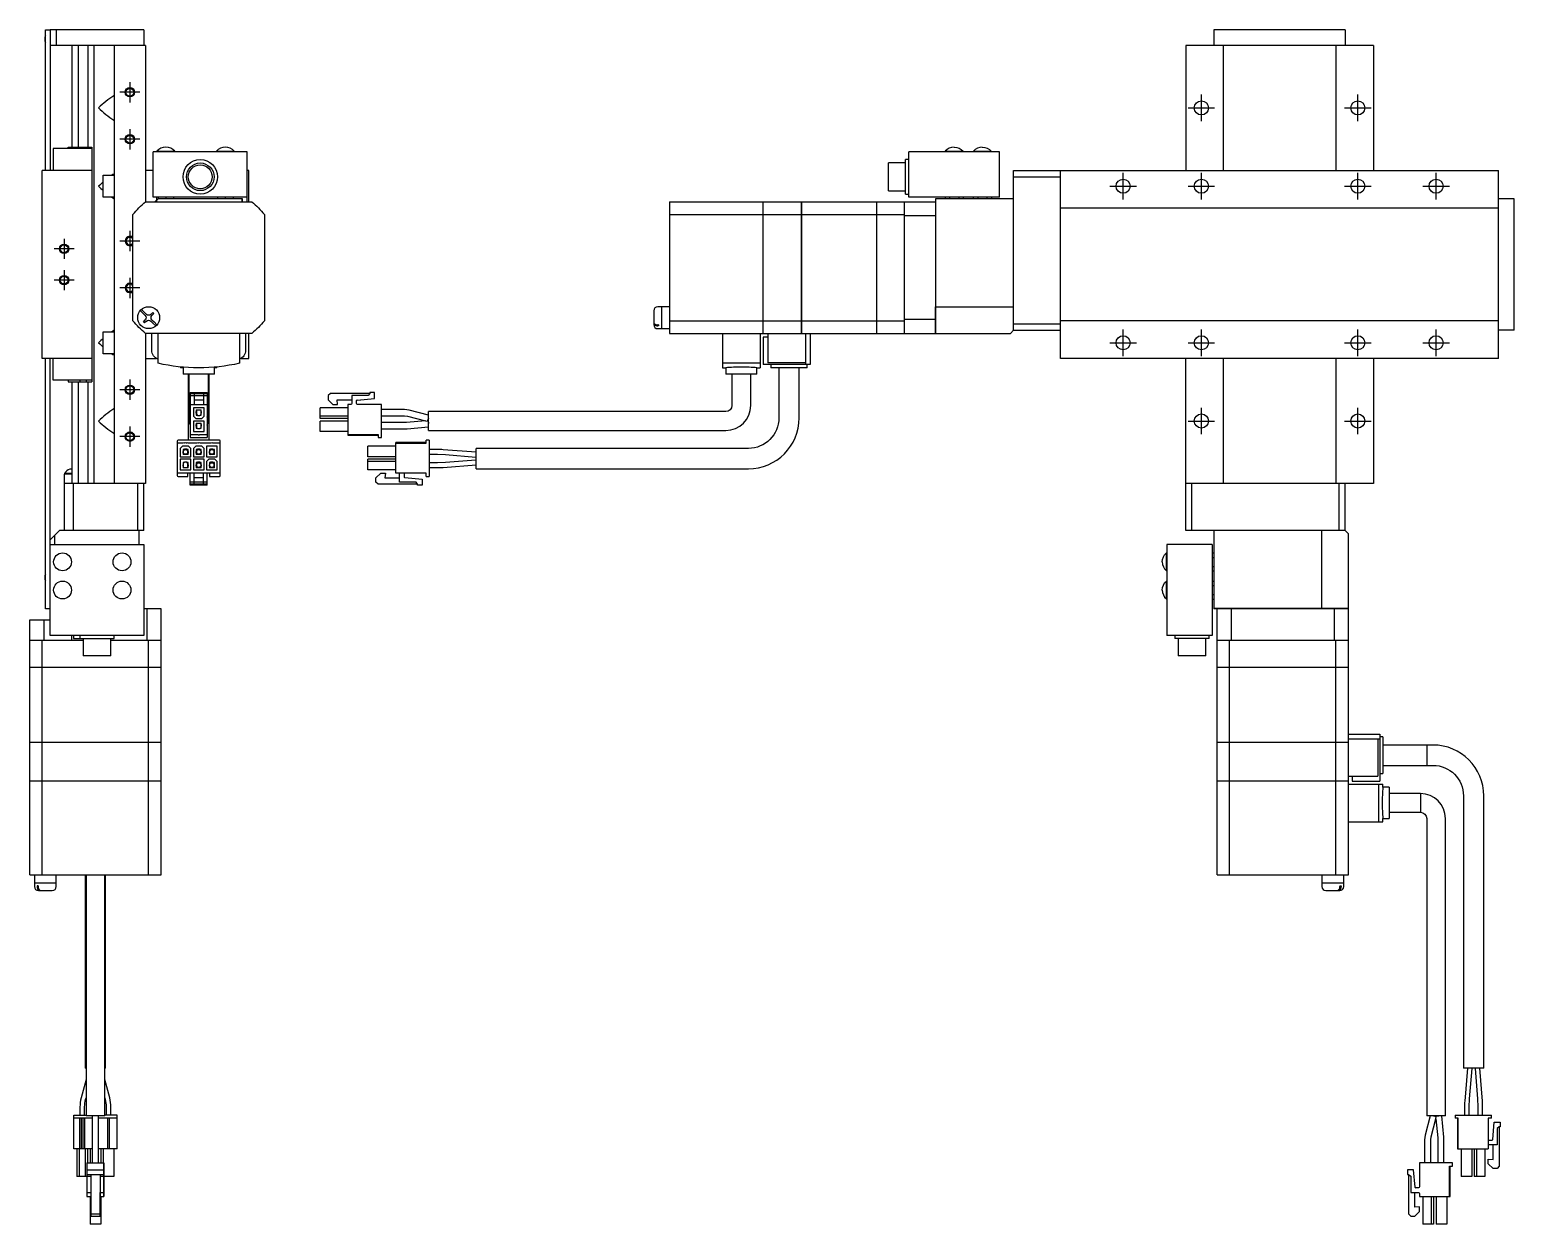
# Model space of a CAD drawing. Extents: x 0 to 964, y -8 to 576.
# Drawn here: x 490 to 964.4, y 102.8 to 484.4 of the extents above; entities that cross this region are included whole.
import ezdxf

# ---------------------------------------------------------------- set-up
doc = ezdxf.new("R2010")
doc.units = 0
doc.header["$LTSCALE"] = 0.5
doc.linetypes.add('CENTER', pattern=[50.8, 31.75, -6.35, 6.35, -6.35])
for name, color, linetype in [('MSM_CENTER', 1, 'CENTER'), ('MSM_CONTINUOUS', 7, 'CONTINUOUS'), ('MSM_NARROW', 5, 'CONTINUOUS')]:
    doc.layers.add(name, color=color, linetype=linetype)

msp = doc.modelspace()

# ---------------------------------------------------------------- linework, layer by layer
at = {"layer": 'MSM_CENTER'}
for p, q in [((521.97, 467.64), (521.97, 461.18)), ((525.2, 464.41), (518.74, 464.41)), ((864.37, 455.16), (864.37, 463.66)), ((914.37, 455.16), (914.37, 463.66)), ((860.12, 459.41), (868.62, 459.41)), ((910.12, 459.41), (918.62, 459.41)), ((521.97, 452.64), (521.97, 446.18)), ((525.2, 449.41), (518.74, 449.41)), ((839.37, 430.16), (839.37, 438.66)), ((864.37, 430.16), (864.37, 438.66)), ((914.37, 430.16), (914.37, 438.66)), ((939.37, 430.16), (939.37, 438.66)), ((835.12, 434.41), (843.62, 434.41)), ((860.12, 434.41), (868.62, 434.41)), ((910.12, 434.41), (918.62, 434.41)), ((935.12, 434.41), (943.62, 434.41)), ((500.97, 417.64), (500.97, 411.18)), ((521.97, 420.14), (521.97, 413.68)), ((504.2, 414.41), (497.74, 414.41)), ((525.2, 416.91), (518.74, 416.91)), ((504.2, 404.41), (497.74, 404.41)), ((500.97, 407.64), (500.97, 401.18)), ((521.97, 405.14), (521.97, 398.68)), ((525.2, 401.91), (518.74, 401.91)), ((835.12, 384.41), (843.62, 384.41)), ((839.37, 380.16), (839.37, 388.66)), ((860.12, 384.41), (868.62, 384.41)), ((864.37, 380.16), (864.37, 388.66)), ((910.12, 384.41), (918.62, 384.41)), ((914.37, 380.16), (914.37, 388.66)), ((935.12, 384.41), (943.62, 384.41)), ((939.37, 380.16), (939.37, 388.66)), ((521.97, 372.64), (521.97, 366.18)), ((525.2, 369.41), (518.74, 369.41)), ((864.37, 355.16), (864.37, 363.66)), ((914.37, 355.16), (914.37, 363.66)), ((521.97, 357.64), (521.97, 351.18)), ((860.12, 359.41), (868.62, 359.41)), ((910.12, 359.41), (918.62, 359.41)), ((525.2, 354.41), (518.74, 354.41))]:
    msp.add_line(p, q, dxfattribs=at)
at = {"layer": 'MSM_CONTINUOUS'}
for p, q in [((494.97, 439.41), (494.97, 484.41)), ((494.97, 484.41), (496.37, 484.41)), ((496.37, 484.41), (496.47, 484.31)), ((526.47, 484.41), (496.47, 484.41)), ((496.47, 484.41), (496.47, 439.41)), ((498.47, 484.41), (498.47, 479.41)), ((526.47, 484.41), (526.47, 479.41)), ((868.37, 484.41), (868.37, 479.41)), ((910.37, 484.41), (868.37, 484.41)), ((910.37, 484.41), (910.37, 479.41)), ((526.97, 479.41), (496.47, 479.41)), ((503.47, 479.41), (503.47, 446.91)), ((505.43, 479.41), (505.43, 446.91)), ((508.5, 479.41), (508.5, 446.91)), ((510.47, 479.41), (510.47, 339.41)), ((516.97, 479.41), (516.97, 339.41)), ((526.97, 479.41), (526.97, 429.38)), ((919.37, 479.41), (859.37, 479.41)), ((859.37, 479.41), (859.37, 439.41)), ((871.37, 479.41), (871.37, 439.41)), ((907.37, 479.41), (907.37, 439.41)), ((919.37, 479.41), (919.37, 439.41)), ((516.97, 463.15), (516.84, 463.31)), ((516.97, 455.67), (516.84, 455.51)), ((509.87, 446.41), (497.47, 446.41)), ((497.47, 446.41), (497.47, 439.41)), ((502.27, 446.91), (509.87, 446.91)), ((502.27, 446.41), (502.27, 446.91)), ((505.94, 446.41), (505.94, 446.91)), ((507.99, 446.41), (507.99, 446.91)), ((509.87, 446.91), (509.87, 439.41)), ((529.47, 430.91), (529.47, 445.41)), ((559.47, 445.41), (529.47, 445.41)), ((530.62, 445.57), (536.32, 445.57)), ((530.62, 445.57), (530.62, 445.41)), ((536.32, 445.41), (536.32, 445.57)), ((549.62, 445.57), (555.32, 445.57)), ((549.62, 445.57), (549.62, 445.41)), ((555.32, 445.41), (555.32, 445.57)), ((559.47, 429.41), (559.47, 445.41)), ((764.37, 432.98), (764.37, 441.83)), ((769.87, 441.83), (764.37, 441.83)), ((769.87, 431.91), (769.87, 442.91)), ((770.87, 442.91), (769.87, 442.91)), ((770.87, 430.91), (770.87, 445.41)), ((799.87, 445.41), (770.87, 445.41)), ((782.52, 445.57), (788.22, 445.57)), ((782.52, 445.57), (782.52, 445.41)), ((788.22, 445.41), (788.22, 445.57)), ((791.52, 445.57), (797.22, 445.57)), ((791.52, 445.57), (791.52, 445.41)), ((797.22, 445.41), (797.22, 445.57)), ((799.87, 430.91), (799.87, 445.41)), ((493.97, 379.41), (493.97, 439.41)), ((509.97, 439.41), (493.97, 439.41)), ((509.97, 379.41), (509.97, 439.41)), ((513.47, 437.91), (516.97, 437.91)), ((513.47, 430.91), (513.47, 437.91)), ((516.97, 438.15), (516.84, 438.31)), ((529.47, 439.41), (526.97, 439.41)), ((559.97, 439.41), (559.47, 439.41)), ((559.97, 429.41), (559.97, 439.41)), ((804.37, 388.41), (804.37, 439.41)), ((804.37, 439.41), (959.37, 439.41)), ((804.37, 437.41), (819.37, 437.41)), ((819.37, 379.41), (819.37, 439.41)), ((959.37, 379.41), (959.37, 439.41)), ((764.37, 432.98), (769.87, 432.98)), ((769.87, 431.91), (770.87, 431.91)), ((516.97, 430.91), (513.47, 430.91)), ((516.97, 430.67), (516.84, 430.51)), ((527, 429.41), (560.94, 429.41)), ((559.47, 430.91), (529.47, 430.91)), ((530.97, 430.41), (529.97, 429.41)), ((530.47, 430.91), (530.47, 429.41)), ((530.97, 430.91), (530.97, 430.41)), ((557.97, 430.41), (530.97, 430.41)), ((533.47, 430.91), (533.47, 430.41)), ((535.97, 430.91), (535.97, 430.41)), ((549.97, 430.91), (549.97, 430.41)), ((552.47, 430.91), (552.47, 430.41)), ((554.97, 430.91), (554.97, 430.41)), ((557.87, 429.41), (557.87, 430.41)), ((557.97, 429.41), (557.97, 430.41)), ((694.37, 429.41), (724.32, 429.41)), ((694.37, 429.41), (694.37, 387.41)), ((724.32, 387.41), (724.32, 429.41)), ((724.32, 429.36), (724.37, 429.36)), ((724.37, 429.41), (736.62, 429.41)), ((724.37, 387.41), (724.37, 429.41)), ((736.62, 387.41), (736.62, 429.41)), ((736.62, 429.36), (736.67, 429.36)), ((736.67, 429.41), (760.62, 429.41)), ((736.67, 387.41), (736.67, 429.41)), ((760.62, 387.41), (760.62, 429.41)), ((760.62, 429.36), (760.67, 429.36)), ((760.67, 429.41), (779.37, 429.41)), ((760.67, 387.41), (760.67, 429.41)), ((769.37, 429.41), (769.37, 387.41)), ((799.87, 430.91), (770.87, 430.91)), ((804.37, 430.41), (779.37, 430.41)), ((779.37, 430.41), (779.37, 387.41)), ((779.47, 395.91), (779.47, 430.41)), ((782.49, 430.91), (782.49, 430.41)), ((783.93, 430.91), (783.93, 430.41)), ((786.82, 430.91), (786.82, 430.41)), ((788.26, 430.91), (788.26, 430.41)), ((791.49, 430.91), (791.49, 430.41)), ((792.93, 430.91), (792.93, 430.41)), ((795.82, 430.91), (795.82, 430.41)), ((797.26, 430.91), (797.26, 430.41)), ((959.37, 427.41), (819.37, 427.41)), ((964.37, 430.41), (959.37, 430.41)), ((964.37, 388.41), (964.37, 430.41)), ((522.97, 391.44), (522.97, 425.38)), ((564.97, 425.38), (564.97, 391.44)), ((694.37, 425.38), (724.32, 425.38)), ((724.32, 425.12), (724.37, 425.12)), ((724.37, 425.38), (736.62, 425.38)), ((736.62, 425.12), (736.67, 425.12)), ((736.67, 425.38), (760.62, 425.38)), ((760.62, 425.12), (760.67, 425.12)), ((760.67, 425.38), (769.37, 425.38)), ((779.37, 424.91), (769.37, 424.91)), ((526.9, 393.11), (525.32, 394.7)), ((525.67, 395.05), (527.26, 393.47)), ((528.67, 393.47), (529.27, 394.07)), ((529.27, 394.07), (529.63, 393.72)), ((689.37, 394.61), (689.37, 390.21)), ((691.82, 395.91), (690.67, 395.91)), ((691.82, 395.91), (691.82, 388.91)), ((691.87, 395.86), (691.82, 395.86)), ((691.87, 395.91), (691.87, 388.91)), ((694.37, 395.91), (691.87, 395.91)), ((779.37, 395.93), (779.46, 395.9)), ((779.46, 395.9), (779.47, 395.91)), ((779.46, 387.42), (779.46, 395.9)), ((779.47, 395.91), (804.37, 395.91)), ((526.3, 391.1), (526.9, 391.7)), ((526.66, 390.75), (526.3, 391.1)), ((527.26, 391.35), (526.66, 390.75)), ((529.33, 390.68), (528.67, 391.35)), ((529.63, 393.72), (529.03, 393.11)), ((529.03, 391.7), (529.69, 391.04)), ((530.26, 389.76), (529.33, 390.68)), ((529.69, 391.04), (530.61, 390.12)), ((690.87, 390.12), (690.67, 390.12)), ((690.87, 389.76), (690.67, 389.76)), ((690.87, 390.12), (690.87, 389.76)), ((694.37, 391.44), (724.32, 391.44)), ((724.32, 391.69), (724.37, 391.69)), ((724.37, 391.44), (736.62, 391.44)), ((736.62, 391.69), (736.67, 391.69)), ((736.67, 391.44), (760.62, 391.44)), ((760.62, 391.69), (760.67, 391.69)), ((760.67, 391.44), (769.37, 391.44)), ((769.37, 391.91), (779.37, 391.91)), ((804.37, 390.41), (819.37, 390.41)), ((959.37, 391.41), (819.37, 391.41)), ((513.47, 380.91), (513.47, 387.91)), ((513.47, 387.91), (516.97, 387.91)), ((516.97, 388.15), (516.84, 388.31)), ((526.97, 387.43), (526.97, 339.41)), ((560.94, 387.41), (527, 387.41)), ((528.97, 381.99), (528.97, 387.41)), ((530.97, 377.84), (530.97, 387.41)), ((556.97, 387.41), (556.97, 377.84)), ((558.97, 387.41), (558.97, 381.99)), ((559.97, 379.41), (559.97, 387.41)), ((690.67, 388.91), (691.82, 388.91)), ((691.82, 388.96), (691.87, 388.96)), ((691.87, 388.91), (694.37, 388.91)), ((694.37, 387.41), (724.32, 387.41)), ((711.37, 387.41), (711.37, 376.41)), ((723.37, 387.41), (723.37, 376.41)), ((724.32, 387.46), (724.37, 387.46)), ((724.37, 387.41), (760.62, 387.41)), ((725.87, 386.21), (724.37, 386.21)), ((724.37, 386.21), (724.37, 377.41)), ((725.87, 387.41), (725.87, 378.01)), ((736.62, 387.46), (736.67, 387.46)), ((737.87, 387.41), (737.87, 377.41)), ((739.37, 387.41), (739.37, 377.41)), ((760.62, 387.46), (760.67, 387.46)), ((760.67, 387.41), (779.37, 387.41)), ((779.46, 387.42), (779.37, 387.51)), ((779.47, 387.41), (779.46, 387.42)), ((779.47, 387.41), (803.37, 387.41)), ((804.37, 388.41), (803.37, 387.41)), ((804.37, 388.41), (819.37, 388.41)), ((964.37, 388.41), (959.37, 388.41)), ((516.97, 380.91), (513.47, 380.91)), ((516.97, 380.67), (516.84, 380.51)), ((509.97, 379.41), (493.97, 379.41)), ((494.97, 299.41), (494.97, 379.41)), ((496.47, 290.91), (496.47, 379.41)), ((497.47, 372.41), (497.47, 379.41)), ((509.87, 379.41), (509.87, 371.91)), ((526.97, 379.41), (530.44, 379.41)), ((538.15, 376.69), (538.15, 376.41)), ((538.97, 376.41), (538.15, 376.41)), ((538.97, 376.62), (538.97, 374.41)), ((548.97, 374.41), (548.97, 376.62)), ((549.79, 376.41), (548.97, 376.41)), ((549.79, 376.41), (549.79, 376.69)), ((557.5, 379.41), (559.97, 379.41)), ((723.37, 377.84), (711.37, 377.84)), ((711.37, 376.41), (712.37, 376.41)), ((712.37, 376.41), (712.37, 374.41)), ((722.37, 376.41), (723.37, 376.41)), ((722.37, 374.41), (722.37, 376.41)), ((739.37, 377.41), (724.37, 377.41)), ((737.87, 378.01), (725.87, 378.01)), ((726.8, 377.41), (726.8, 376.41)), ((738.44, 376.41), (726.8, 376.41)), ((729.37, 376.41), (729.37, 360.41)), ((735.87, 360.41), (735.87, 376.41)), ((738.44, 376.41), (738.44, 377.41)), ((959.37, 379.41), (819.37, 379.41)), ((859.37, 324.41), (859.37, 379.41)), ((871.37, 379.41), (871.37, 339.41)), ((907.37, 379.41), (907.37, 339.41)), ((919.37, 379.41), (919.37, 339.41)), ((509.87, 372.41), (497.47, 372.41)), ((502.27, 372.41), (502.27, 371.91)), ((502.27, 371.91), (509.87, 371.91)), ((503.47, 371.91), (503.47, 339.41)), ((505.43, 371.91), (505.43, 339.41)), ((505.94, 372.41), (505.94, 371.91)), ((507.99, 372.41), (507.99, 371.91)), ((508.5, 371.91), (508.5, 339.41)), ((548.97, 374.41), (538.97, 374.41)), ((540.72, 353.31), (540.72, 374.41)), ((540.97, 359.41), (540.97, 374.41)), ((546.97, 374.41), (546.97, 359.41)), ((547.22, 374.41), (547.22, 353.31)), ((722.37, 374.41), (712.37, 374.41)), ((714.37, 374.41), (714.37, 364.41)), ((720.37, 364.41), (720.37, 374.41)), ((541.27, 368.51), (546.67, 368.51)), ((541.27, 368.51), (541.27, 354.11)), ((541.27, 368.21), (546.67, 368.21)), ((541.27, 367.51), (546.67, 367.51)), ((542.47, 368.21), (542.47, 364.71)), ((542.47, 366.21), (545.47, 366.21)), ((545.47, 368.21), (545.47, 364.71)), ((546.67, 368.51), (546.67, 354.11)), ((586.07, 368.21), (585.37, 367.51)), ((585.37, 367.51), (585.37, 366.21)), ((585.37, 366.21), (586.87, 364.71)), ((585.37, 366.21), (586.87, 364.71)), ((598.67, 368.21), (586.07, 368.21)), ((588.24, 366.21), (592.92, 366.21)), ((588.37, 364.71), (588.24, 366.21)), ((588.24, 366.21), (592.92, 366.21)), ((592.92, 367.51), (592.92, 365.01)), ((598.17, 367.51), (592.92, 367.51)), ((594.42, 365.01), (594.42, 365.91)), ((594.61, 366.11), (600.17, 366.59)), ((594.61, 366.11), (600.17, 366.59)), ((594.61, 366.11), (595.76, 366.21)), ((594.61, 366.11), (595.76, 366.21)), ((595.76, 366.21), (595.76, 366.21)), ((598.67, 368.21), (598.17, 367.51)), ((598.67, 368.51), (598.67, 368.21)), ((600.17, 368.51), (598.67, 368.51)), ((600.17, 366.59), (600.17, 368.51)), ((516.97, 363.15), (516.84, 363.31)), ((540.97, 362.41), (540.72, 362.41)), ((541.27, 364.41), (540.97, 364.41)), ((541.27, 364.71), (546.67, 364.71)), ((542.27, 363.61), (542.27, 360.96)), ((545.67, 363.61), (542.27, 363.61)), ((542.27, 360.96), (543.02, 360.21)), ((543.07, 362.46), (543.07, 361.96)), ((543.22, 362.46), (543.07, 362.46)), ((543.07, 361.96), (543.22, 361.96)), ((543.17, 362.96), (544.77, 362.96)), ((543.17, 362.96), (543.17, 362.46)), ((543.17, 361.96), (543.17, 361.31)), ((543.17, 361.31), (543.49, 361.31)), ((543.22, 362.96), (543.22, 361.58)), ((543.22, 361.58), (543.59, 361.21)), ((543.59, 361.21), (544.34, 361.21)), ((544.34, 361.21), (544.72, 361.58)), ((544.44, 361.31), (544.77, 361.31)), ((544.72, 361.58), (544.72, 362.96)), ((544.72, 362.46), (544.87, 362.46)), ((544.72, 361.96), (544.87, 361.96)), ((544.77, 362.46), (544.77, 362.96)), ((544.77, 361.31), (544.77, 361.96)), ((544.87, 361.96), (544.87, 362.46)), ((544.92, 360.21), (545.67, 360.96)), ((545.67, 360.96), (545.67, 363.61)), ((546.97, 364.41), (546.67, 364.41)), ((547.22, 362.41), (546.97, 362.41)), ((582.77, 360.21), (582.77, 363.61)), ((591.67, 363.61), (582.77, 363.61)), ((591.67, 360.96), (582.77, 360.96)), ((586.87, 364.71), (588.37, 364.71)), ((586.87, 364.71), (588.37, 364.71)), ((592.62, 364.71), (591.67, 364.71)), ((591.67, 364.71), (591.67, 355.11)), ((602.37, 364.71), (594.72, 364.71)), ((602.37, 354.11), (602.37, 364.71)), ((609.73, 363.08), (602.37, 363.08)), ((602.37, 361.08), (609.73, 361.08)), ((611.25, 362.89), (609.73, 363.08)), ((609.73, 361.08), (610.74, 360.95)), ((610.74, 360.95), (616.43, 359.47)), ((617.37, 361.29), (611.25, 362.89)), ((617.37, 356.41), (617.37, 362.41)), ((712.37, 362.41), (617.37, 362.41)), ((542.27, 359.41), (542.27, 356.01)), ((545.67, 359.41), (542.27, 359.41)), ((542.27, 356.01), (545.67, 356.01)), ((543.02, 360.21), (544.92, 360.21)), ((543.22, 358.26), (543.07, 358.26)), ((543.07, 358.26), (543.07, 357.76)), ((543.07, 357.76), (543.22, 357.76)), ((543.17, 358.76), (544.77, 358.76)), ((543.17, 358.76), (543.17, 358.26)), ((543.17, 357.76), (543.17, 357.11)), ((543.17, 357.11), (543.49, 357.11)), ((543.22, 358.76), (543.22, 357.38)), ((543.22, 357.38), (543.59, 357.01)), ((543.59, 357.01), (544.34, 357.01)), ((544.34, 357.01), (544.72, 357.38)), ((544.44, 357.11), (544.77, 357.11)), ((544.72, 357.38), (544.72, 358.76)), ((544.72, 358.26), (544.87, 358.26)), ((544.72, 357.76), (544.87, 357.76)), ((544.77, 358.26), (544.77, 358.76)), ((544.77, 357.11), (544.77, 357.76)), ((544.87, 357.76), (544.87, 358.26)), ((545.67, 356.01), (545.67, 359.41)), ((591.67, 360.21), (582.77, 360.21)), ((591.67, 360.21), (582.77, 360.21)), ((582.77, 356.01), (582.77, 359.41)), ((591.67, 359.41), (582.77, 359.41)), ((591.67, 356.01), (582.77, 356.01)), ((591.67, 356.01), (582.77, 356.01)), ((610.28, 358.88), (602.37, 358.88)), ((602.37, 356.88), (610.28, 356.88)), ((610.37, 358.89), (610.28, 358.88)), ((610.28, 356.88), (610.56, 356.9)), ((616.43, 359.47), (610.37, 358.89)), ((610.56, 356.9), (617.37, 357.55)), ((616.43, 359.47), (617.15, 359.41)), ((617.37, 360.26), (617.15, 359.41)), ((617.19, 359.54), (617.15, 359.41)), ((617.15, 359.41), (617.19, 359.54)), ((617.19, 359.54), (617.37, 360.26)), ((617.28, 359.55), (617.19, 359.54)), ((617.28, 359.55), (617.37, 358.56)), ((617.37, 356.41), (712.37, 356.41)), ((516.97, 355.67), (516.84, 355.51)), ((537.07, 353.01), (537.07, 342.01)), ((538.97, 352.31), (537.07, 352.31)), ((550.57, 353.31), (537.37, 353.31)), ((538.82, 351.41), (538.07, 350.66)), ((540.72, 351.41), (538.82, 351.41)), ((539.52, 352.31), (539.47, 352.31)), ((540.07, 352.31), (540.02, 352.31)), ((543.44, 352.31), (540.57, 352.31)), ((541.47, 350.66), (540.72, 351.41)), ((541.27, 355.11), (543.72, 355.11)), ((541.27, 354.11), (546.67, 354.11)), ((543.02, 351.41), (542.27, 350.66)), ((544.92, 351.41), (543.02, 351.41)), ((543.99, 352.31), (543.94, 352.31)), ((544.22, 355.11), (546.67, 355.11)), ((547.92, 352.31), (544.49, 352.31)), ((545.67, 350.66), (544.92, 351.41)), ((549.87, 351.41), (546.47, 351.41)), ((546.47, 351.41), (546.47, 348.01)), ((550.87, 352.31), (548.42, 352.31)), ((549.87, 348.01), (549.87, 351.41)), ((550.87, 342.01), (550.87, 353.01)), ((591.67, 355.11), (601.37, 355.11)), ((591.67, 355.11), (601.37, 355.11)), ((591.67, 355.11), (591.67, 354.86)), ((591.67, 354.86), (601.37, 354.86)), ((598.02, 348.01), (598.02, 351.41)), ((606.92, 351.41), (598.02, 351.41)), ((601.37, 355.11), (601.37, 354.11)), ((601.37, 354.11), (602.37, 354.11)), ((601.37, 354.11), (602.37, 354.11)), ((606.92, 342.71), (606.92, 352.56)), ((616.62, 352.56), (606.92, 352.56)), ((606.92, 352.31), (616.62, 352.31)), ((617.62, 353.31), (616.62, 353.31)), ((616.62, 352.31), (616.62, 353.31)), ((617.62, 353.31), (617.62, 341.71)), ((538.07, 350.66), (538.07, 348.01)), ((538.07, 348.01), (541.47, 348.01)), ((541.47, 347.21), (538.07, 347.21)), ((538.07, 347.21), (538.07, 343.81)), ((539.02, 349.66), (538.87, 349.66)), ((538.87, 349.66), (538.87, 349.16)), ((538.87, 349.16), (539.02, 349.16)), ((539.29, 350.31), (538.97, 350.31)), ((538.97, 350.31), (538.97, 349.66)), ((538.97, 349.16), (538.97, 348.66)), ((540.57, 348.66), (538.97, 348.66)), ((539.39, 350.41), (539.02, 350.03)), ((539.02, 350.03), (539.02, 348.66)), ((540.14, 350.41), (539.39, 350.41)), ((540.08, 348.66), (539.55, 348.81)), ((539.98, 350.25), (540.43, 350.12)), ((540.24, 350.31), (540.14, 350.41)), ((540.57, 350.31), (540.24, 350.31)), ((540.52, 350.03), (540.24, 350.31)), ((540.52, 348.66), (540.52, 350.03)), ((540.67, 349.66), (540.52, 349.66)), ((540.67, 349.16), (540.52, 349.16)), ((540.57, 349.66), (540.57, 350.31)), ((540.57, 348.66), (540.57, 349.16)), ((540.67, 349.16), (540.67, 349.66)), ((541.47, 348.01), (541.47, 350.66)), ((541.47, 343.81), (541.47, 347.21)), ((542.27, 350.66), (542.27, 348.01)), ((542.27, 348.01), (545.67, 348.01)), ((542.27, 347.21), (542.27, 343.81)), ((545.67, 347.21), (542.27, 347.21)), ((543.22, 349.66), (543.07, 349.66)), ((543.07, 349.66), (543.07, 349.16)), ((543.07, 349.16), (543.22, 349.16)), ((543.49, 350.31), (543.17, 350.31)), ((543.17, 350.31), (543.17, 349.66)), ((543.17, 349.16), (543.17, 348.66)), ((544.77, 348.66), (543.17, 348.66)), ((543.59, 350.41), (543.22, 350.03)), ((543.22, 350.03), (543.22, 348.66)), ((543.22, 348.66), (543.22, 348.74)), ((544.34, 350.41), (543.59, 350.41)), ((544.72, 350.03), (544.34, 350.41)), ((544.77, 350.31), (544.44, 350.31)), ((544.71, 348.66), (544.72, 348.74)), ((544.72, 348.66), (544.72, 350.03)), ((544.87, 349.66), (544.72, 349.66)), ((544.87, 349.16), (544.72, 349.16)), ((544.77, 349.66), (544.77, 350.31)), ((544.77, 348.66), (544.77, 349.16)), ((544.87, 349.16), (544.87, 349.66)), ((545.67, 348.01), (545.67, 350.66)), ((545.67, 343.81), (545.67, 347.21)), ((546.47, 348.01), (549.87, 348.01)), ((547.22, 347.21), (546.47, 346.46)), ((546.47, 346.46), (546.47, 343.81)), ((549.12, 347.21), (547.22, 347.21)), ((547.42, 349.66), (547.27, 349.66)), ((547.27, 349.66), (547.27, 349.16)), ((547.27, 349.16), (547.42, 349.16)), ((547.37, 350.31), (547.37, 349.66)), ((547.69, 350.31), (547.37, 350.31)), ((547.37, 349.16), (547.37, 348.66)), ((548.97, 348.66), (547.37, 348.66)), ((547.79, 350.41), (547.42, 350.03)), ((547.42, 350.03), (547.42, 348.66)), ((547.95, 350.25), (547.5, 350.12)), ((548.54, 350.41), (547.79, 350.41)), ((547.85, 348.66), (548.38, 348.81)), ((548.92, 350.03), (548.54, 350.41)), ((548.97, 350.31), (548.64, 350.31)), ((548.92, 348.66), (548.92, 350.03)), ((549.07, 349.66), (548.92, 349.66)), ((549.07, 349.16), (548.92, 349.16)), ((548.97, 349.66), (548.97, 350.31)), ((548.97, 348.66), (548.97, 349.16)), ((549.07, 349.16), (549.07, 349.66)), ((549.87, 346.46), (549.12, 347.21)), ((549.87, 343.81), (549.87, 346.46)), ((606.92, 348.01), (598.02, 348.01)), ((606.92, 347.21), (598.02, 347.21)), ((598.02, 343.81), (598.02, 347.21)), ((606.92, 346.46), (598.02, 346.46)), ((621.23, 350.28), (617.62, 350.28)), ((617.62, 348.78), (620.25, 348.78)), ((620.25, 348.78), (622.88, 348.68)), ((632.62, 349.41), (622.08, 350.25)), ((622.88, 348.68), (632.56, 347.91)), ((632.57, 346.91), (622.88, 346.18)), ((632.57, 346.91), (632.62, 346.88)), ((632.62, 344.16), (632.62, 350.66)), ((719.62, 350.66), (632.62, 350.66)), ((503.47, 342.41), (500.97, 342.41)), ((500.97, 342.41), (500.97, 324.41)), ((503.47, 342.61), (501.11, 342.61)), ((501.11, 342.61), (501.11, 342.41)), ((503.47, 344.06), (502.76, 344.06)), ((550.87, 342.71), (537.07, 342.71)), ((537.37, 341.71), (540.47, 341.71)), ((538.07, 343.81), (541.47, 343.81)), ((539.02, 345.46), (538.87, 345.46)), ((538.87, 345.46), (538.87, 344.96)), ((538.87, 344.96), (539.02, 344.96)), ((539.29, 346.11), (538.97, 346.11)), ((538.97, 346.11), (538.97, 345.46)), ((538.97, 344.96), (538.97, 344.46)), ((540.57, 344.46), (538.97, 344.46)), ((539.39, 346.21), (539.02, 345.83)), ((539.02, 345.83), (539.02, 344.46)), ((540.14, 346.21), (539.39, 346.21)), ((540.24, 346.11), (540.14, 346.21)), ((540.57, 346.11), (540.24, 346.11)), ((540.52, 345.83), (540.24, 346.11)), ((540.47, 341.71), (540.47, 342.71)), ((540.52, 344.46), (540.52, 345.83)), ((540.67, 345.46), (540.52, 345.46)), ((540.67, 344.96), (540.52, 344.96)), ((540.57, 345.46), (540.57, 346.11)), ((540.57, 344.46), (540.57, 344.96)), ((540.67, 344.96), (540.67, 345.46)), ((541.27, 338.91), (541.27, 342.71)), ((542.27, 343.81), (545.67, 343.81)), ((542.47, 339.21), (542.47, 342.71)), ((543.22, 345.46), (543.07, 345.46)), ((543.07, 345.46), (543.07, 344.96)), ((543.07, 344.96), (543.22, 344.96)), ((543.49, 346.11), (543.17, 346.11)), ((543.17, 346.11), (543.17, 345.46)), ((543.17, 344.96), (543.17, 344.46)), ((544.77, 344.46), (543.17, 344.46)), ((543.59, 346.21), (543.22, 345.83)), ((543.22, 345.83), (543.22, 344.46)), ((544.34, 346.21), (543.59, 346.21)), ((544.72, 345.83), (544.34, 346.21)), ((544.77, 346.11), (544.44, 346.11)), ((544.72, 344.46), (544.72, 345.83)), ((544.87, 345.46), (544.72, 345.46)), ((544.87, 344.96), (544.72, 344.96)), ((544.77, 345.46), (544.77, 346.11)), ((544.77, 344.46), (544.77, 344.96)), ((544.87, 344.96), (544.87, 345.46)), ((545.47, 339.21), (545.47, 342.71)), ((546.47, 343.81), (549.87, 343.81)), ((546.67, 338.91), (546.67, 342.71)), ((547.27, 345.46), (547.27, 344.96)), ((547.42, 345.46), (547.27, 345.46)), ((547.27, 344.96), (547.42, 344.96)), ((547.37, 346.11), (547.37, 345.46)), ((547.69, 346.11), (547.37, 346.11)), ((547.37, 344.96), (547.37, 344.46)), ((548.97, 344.46), (547.37, 344.46)), ((547.79, 346.21), (547.42, 345.83)), ((547.42, 345.83), (547.42, 344.46)), ((547.42, 344.76), (547.96, 344.61)), ((547.47, 342.71), (547.47, 341.71)), ((547.47, 341.71), (550.57, 341.71)), ((548.54, 346.21), (547.79, 346.21)), ((548.37, 346.05), (547.82, 346.21)), ((548.92, 345.83), (548.54, 346.21)), ((548.97, 346.11), (548.64, 346.11)), ((548.92, 344.46), (548.92, 345.83)), ((549.07, 345.46), (548.92, 345.46)), ((549.07, 344.96), (548.92, 344.96)), ((548.97, 345.46), (548.97, 346.11)), ((548.97, 344.46), (548.97, 344.96)), ((549.07, 344.96), (549.07, 345.46)), ((606.92, 343.81), (598.02, 343.81)), ((600.62, 341.21), (602.12, 342.71)), ((602.12, 342.71), (603.62, 342.71)), ((603.62, 342.71), (603.49, 341.21)), ((616.62, 342.71), (606.92, 342.71)), ((608.17, 339.91), (608.17, 342.41)), ((609.67, 342.41), (609.67, 341.51)), ((616.62, 341.71), (616.62, 342.71)), ((616.62, 341.71), (617.62, 341.71)), ((620.26, 346.08), (617.62, 346.08)), ((617.62, 344.58), (621.25, 344.58)), ((622.88, 346.18), (620.26, 346.08)), ((622.05, 344.61), (632.62, 345.41)), ((632.62, 344.16), (719.62, 344.16)), ((526.97, 339.41), (500.97, 339.41)), ((503.97, 324.41), (503.97, 339.41)), ((524.47, 324.41), (524.47, 339.41)), ((526.47, 324.41), (526.47, 339.41)), ((546.67, 339.91), (541.27, 339.91)), ((546.67, 339.21), (541.27, 339.21)), ((546.67, 338.91), (541.27, 338.91)), ((545.47, 341.21), (542.47, 341.21)), ((600.62, 339.91), (600.62, 341.21)), ((601.32, 339.21), (600.62, 339.91)), ((613.92, 339.21), (601.32, 339.21)), ((603.49, 341.21), (608.17, 341.21)), ((613.42, 339.91), (608.17, 339.91)), ((609.86, 341.31), (615.42, 340.82)), ((613.92, 339.21), (613.42, 339.91)), ((613.92, 338.91), (613.92, 339.21)), ((615.42, 338.91), (613.92, 338.91)), ((615.42, 340.82), (615.42, 338.91)), ((919.37, 339.41), (859.37, 339.41)), ((861.37, 324.41), (861.37, 339.41)), ((908.37, 324.41), (908.37, 339.41)), ((910.37, 324.41), (910.37, 339.41)), ((496.47, 321.41), (499.47, 324.41)), ((497.97, 319.91), (497.97, 322.91)), ((526.47, 324.41), (499.47, 324.41)), ((524.97, 319.91), (524.97, 324.41)), ((910.37, 324.41), (859.37, 324.41)), ((868.37, 324.41), (868.37, 299.41)), ((902.87, 299.51), (902.87, 324.41)), ((910.37, 324.41), (911.37, 323.41)), ((911.37, 299.51), (911.37, 323.41)), ((496.47, 319.91), (526.47, 319.91)), ((526.47, 319.91), (526.47, 290.91)), ((867.87, 319.91), (853.37, 319.91)), ((853.37, 319.91), (853.37, 290.91)), ((867.87, 319.91), (867.87, 290.91)), ((853.21, 311.56), (853.21, 317.26)), ((853.37, 317.26), (853.21, 317.26)), ((867.87, 317.29), (868.37, 317.29)), ((867.87, 315.85), (868.37, 315.85)), ((853.21, 311.56), (853.37, 311.56)), ((867.87, 312.96), (868.37, 312.96)), ((867.87, 311.52), (868.37, 311.52)), ((853.21, 302.56), (853.21, 308.26)), ((853.37, 308.26), (853.21, 308.26)), ((867.87, 308.29), (868.37, 308.29)), ((867.87, 306.85), (868.37, 306.85)), ((867.87, 303.96), (868.37, 303.96)), ((496.37, 299.41), (494.97, 299.41)), ((496.47, 299.51), (496.37, 299.41)), ((531.97, 299.41), (526.47, 299.41)), ((527.47, 289.41), (527.47, 299.41)), ((531.97, 280.71), (531.97, 299.41)), ((853.21, 302.56), (853.37, 302.56)), ((867.87, 302.52), (868.37, 302.52)), ((902.87, 299.51), (868.37, 299.51)), ((911.37, 299.41), (868.37, 299.41)), ((869.37, 280.71), (869.37, 299.41)), ((873.87, 299.41), (873.87, 289.41)), ((902.85, 299.41), (902.88, 299.5)), ((902.88, 299.5), (902.87, 299.51)), ((911.36, 299.5), (902.88, 299.5)), ((906.87, 289.41), (906.87, 299.41)), ((911.36, 299.5), (911.27, 299.41)), ((911.37, 299.51), (911.36, 299.5)), ((911.37, 280.71), (911.37, 299.41)), ((489.97, 280.71), (489.97, 295.91)), ((489.97, 295.91), (496.47, 295.91)), ((494.47, 295.91), (494.47, 289.41)), ((489.97, 289.41), (507.04, 289.41)), ((494, 280.71), (494, 289.41)), ((526.47, 290.91), (496.47, 290.91)), ((503.47, 289.41), (503.47, 290.91)), ((503.97, 290.91), (503.97, 289.91)), ((503.97, 289.91), (516.97, 289.91)), ((505.97, 290.91), (505.97, 289.91)), ((507.04, 289.91), (507.04, 284.41)), ((515.89, 284.41), (515.89, 289.91)), ((515.89, 289.41), (531.97, 289.41)), ((516.97, 289.91), (516.97, 290.91)), ((527.94, 280.71), (527.94, 289.41)), ((867.87, 290.91), (853.37, 290.91)), ((855.87, 290.91), (855.87, 289.91)), ((866.87, 289.91), (855.87, 289.91)), ((856.95, 289.91), (856.95, 284.41)), ((865.8, 284.41), (865.8, 289.91)), ((866.87, 289.91), (866.87, 290.91)), ((869.37, 289.41), (911.37, 289.41)), ((873.4, 280.71), (873.4, 289.41)), ((907.34, 280.71), (907.34, 289.41)), ((531.97, 280.71), (489.97, 280.71)), ((489.97, 256.71), (489.97, 280.66)), ((531.97, 280.66), (489.97, 280.66)), ((490.02, 280.66), (490.02, 280.71)), ((494, 256.71), (494, 280.66)), ((494.25, 280.66), (494.25, 280.71)), ((515.89, 284.41), (507.04, 284.41)), ((527.68, 280.66), (527.68, 280.71)), ((527.94, 256.71), (527.94, 280.66)), ((531.92, 280.66), (531.92, 280.71)), ((531.97, 256.71), (531.97, 280.66)), ((865.8, 284.41), (856.95, 284.41)), ((911.37, 280.71), (869.37, 280.71)), ((869.37, 256.71), (869.37, 280.66)), ((911.37, 280.66), (869.37, 280.66)), ((869.42, 280.66), (869.42, 280.71)), ((873.4, 256.71), (873.4, 280.66)), ((873.66, 280.66), (873.66, 280.71)), ((907.09, 280.66), (907.09, 280.71)), ((907.34, 256.71), (907.34, 280.66)), ((911.32, 280.66), (911.32, 280.71)), ((911.37, 244.41), (911.37, 280.66)), ((531.97, 256.71), (489.97, 256.71)), ((489.97, 244.41), (489.97, 256.66)), ((531.97, 256.66), (489.97, 256.66)), ((490.02, 256.66), (490.02, 256.71)), ((494, 244.41), (494, 256.66)), ((494.25, 256.66), (494.25, 256.71)), ((527.68, 256.66), (527.68, 256.71)), ((527.94, 244.41), (527.94, 256.66)), ((531.92, 256.66), (531.92, 256.71)), ((531.97, 244.41), (531.97, 256.66)), ((911.37, 256.71), (869.37, 256.71)), ((869.37, 244.41), (869.37, 256.66)), ((911.37, 256.66), (869.37, 256.66)), ((869.42, 256.66), (869.42, 256.71)), ((873.4, 244.41), (873.4, 256.66)), ((873.66, 256.66), (873.66, 256.71)), ((907.09, 256.66), (907.09, 256.71)), ((907.34, 244.41), (907.34, 256.66)), ((911.32, 256.66), (911.32, 256.71)), ((911.37, 259.41), (921.37, 259.41)), ((911.37, 257.91), (921.37, 257.91)), ((920.77, 257.91), (920.77, 245.91)), ((921.37, 259.41), (921.37, 244.41)), ((922.37, 258.48), (921.37, 258.48)), ((922.37, 258.48), (922.37, 246.84)), ((938.37, 255.91), (922.37, 255.91)), ((936.37, 255.91), (936.37, 249.41)), ((921.37, 246.84), (922.37, 246.84)), ((922.37, 249.41), (938.37, 249.41)), ((531.97, 244.41), (489.97, 244.41)), ((489.97, 214.41), (489.97, 244.36)), ((531.97, 244.36), (489.97, 244.36)), ((490.02, 244.36), (490.02, 244.41)), ((494, 214.41), (494, 244.36)), ((494.25, 244.36), (494.25, 244.41)), ((527.68, 244.36), (527.68, 244.41)), ((527.94, 214.41), (527.94, 244.36)), ((531.92, 244.36), (531.92, 244.41)), ((531.97, 214.41), (531.97, 244.36)), ((911.37, 244.41), (869.37, 244.41)), ((869.37, 214.41), (869.37, 244.36)), ((911.37, 244.36), (869.37, 244.36)), ((869.42, 244.36), (869.42, 244.41)), ((873.4, 214.41), (873.4, 244.36)), ((873.66, 244.36), (873.66, 244.41)), ((907.09, 244.36), (907.09, 244.41)), ((907.34, 214.41), (907.34, 244.36)), ((911.32, 244.36), (911.32, 244.41)), ((911.37, 245.91), (920.77, 245.91)), ((911.37, 214.41), (911.37, 244.36)), ((911.37, 243.41), (922.37, 243.41)), ((912.57, 245.91), (912.57, 244.41)), ((912.57, 244.41), (921.37, 244.41)), ((920.94, 243.41), (920.94, 231.41)), ((922.37, 242.41), (922.37, 243.41)), ((924.37, 242.41), (922.37, 242.41)), ((924.37, 242.41), (924.37, 232.41)), ((934.37, 240.41), (924.37, 240.41)), ((934.37, 240.41), (934.37, 234.41)), ((948.12, 239.66), (948.12, 152.66)), ((954.62, 152.66), (954.62, 239.66)), ((924.37, 234.41), (934.37, 234.41)), ((911.37, 231.41), (922.37, 231.41)), ((922.37, 231.41), (922.37, 232.41)), ((922.37, 232.41), (924.37, 232.41)), ((936.37, 232.41), (936.37, 137.41)), ((942.37, 137.41), (942.37, 232.41)), ((489.97, 214.41), (531.97, 214.41)), ((491.47, 214.41), (491.47, 211.91)), ((498.47, 211.91), (498.47, 214.41)), ((507.72, 214.41), (507.72, 152.66)), ((507.97, 214.41), (507.97, 137.41)), ((513.97, 137.41), (513.97, 214.41)), ((514.22, 152.66), (514.22, 214.41)), ((869.37, 214.41), (911.37, 214.41)), ((902.87, 214.41), (902.87, 211.91)), ((909.87, 211.91), (909.87, 214.41)), ((491.47, 211.91), (498.47, 211.91)), ((491.47, 211.86), (498.47, 211.86)), ((491.47, 211.86), (491.47, 210.71)), ((491.52, 211.91), (491.52, 211.86)), ((492.32, 210.91), (492.32, 210.71)), ((492.67, 210.91), (492.32, 210.91)), ((492.67, 210.91), (492.67, 210.71)), ((492.77, 209.41), (497.17, 209.41)), ((498.42, 211.86), (498.42, 211.91)), ((498.47, 210.71), (498.47, 211.86)), ((902.87, 211.91), (909.87, 211.91)), ((902.87, 211.86), (909.87, 211.86)), ((902.87, 211.86), (902.87, 210.71)), ((902.92, 211.91), (902.92, 211.86)), ((904.17, 209.41), (908.57, 209.41)), ((908.66, 210.91), (909.02, 210.91)), ((908.66, 210.91), (908.66, 210.71)), ((909.02, 210.91), (909.02, 210.71)), ((909.82, 211.86), (909.82, 211.91)), ((909.87, 210.71), (909.87, 211.86)), ((507.97, 152.66), (507.72, 152.66)), ((514.22, 152.66), (513.97, 152.66)), ((954.62, 152.66), (948.12, 152.66)), ((949.37, 152.66), (948.53, 142.11)), ((950.1, 142.92), (950.87, 152.6)), ((951.87, 152.6), (951.9, 152.66)), ((951.87, 152.6), (952.6, 142.92)), ((954.17, 142.09), (953.37, 152.66)), ((507.97, 149.03), (506.4, 143.17)), ((515.54, 143.17), (513.97, 149.03)), ((507.84, 142.78), (507.97, 143.24)), ((513.97, 143.24), (514.09, 142.78)), ((515.54, 143.17), (515.54, 143.17)), ((950, 140.28), (950.1, 142.92)), ((952.6, 142.92), (952.7, 140.29)), ((504.07, 137.66), (507.97, 137.66)), ((504.07, 126.96), (504.07, 137.66)), ((506.02, 140.28), (506.02, 137.66)), ((507.52, 137.66), (507.52, 140.28)), ((517.87, 137.66), (513.97, 137.66)), ((514.42, 140.29), (514.42, 137.66)), ((515.92, 137.66), (515.92, 140.29)), ((517.87, 126.96), (517.87, 137.66)), ((945.47, 137.66), (945.47, 136.66)), ((945.47, 137.66), (957.07, 137.66)), ((948.5, 141.26), (948.5, 137.66)), ((950, 137.66), (950, 140.28)), ((952.7, 140.29), (952.7, 137.66)), ((954.2, 137.66), (954.2, 141.28)), ((957.07, 136.66), (957.07, 137.66)), ((509.97, 136.66), (504.07, 136.66)), ((505.97, 126.96), (505.97, 136.66)), ((506.47, 126.96), (506.47, 136.66)), ((506.52, 126.96), (506.52, 136.66)), ((507.02, 126.96), (507.02, 136.66)), ((507.07, 126.96), (507.07, 136.66)), ((507.57, 126.96), (507.57, 136.66)), ((513.97, 137.41), (507.97, 137.41)), ((509.97, 137.41), (509.97, 131.03)), ((511.97, 131.03), (511.97, 137.41)), ((511.97, 130.5), (511.97, 137.41)), ((517.87, 136.66), (511.97, 136.66)), ((514.92, 126.96), (514.92, 136.66)), ((515.42, 126.96), (515.42, 136.66)), ((937.49, 137.41), (935.89, 131.28)), ((942.37, 137.41), (936.37, 137.41)), ((937.83, 130.78), (939.31, 136.46)), ((939.24, 137.22), (938.52, 137.41)), ((938.52, 137.41), (939.37, 137.19)), ((939.23, 137.31), (940.22, 137.41)), ((939.23, 137.31), (939.24, 137.22)), ((939.24, 137.22), (939.37, 137.19)), ((939.37, 137.19), (939.24, 137.22)), ((939.31, 136.46), (939.37, 137.19)), ((939.31, 136.46), (939.89, 130.41)), ((941.88, 130.6), (941.23, 137.41)), ((946.47, 136.66), (945.47, 136.66)), ((946.22, 136.66), (946.22, 126.96)), ((946.47, 126.96), (946.47, 136.66)), ((956.07, 136.66), (956.07, 126.96)), ((957.07, 136.66), (956.07, 136.66)), ((957.47, 129.89), (957.96, 135.46)), ((957.96, 135.46), (959.87, 135.46)), ((959.57, 133.96), (958.87, 133.46)), ((958.87, 133.46), (958.87, 128.21)), ((959.87, 133.96), (959.57, 133.96)), ((959.57, 133.96), (959.57, 121.36)), ((959.87, 135.46), (959.87, 133.96)), ((509.97, 131.03), (509.97, 129.77)), ((509.97, 129.77), (509.97, 122.41)), ((511.97, 129.77), (511.97, 131.03)), ((511.97, 130.31), (511.97, 130.5)), ((511.97, 122.41), (511.97, 130.31)), ((511.97, 122.41), (511.97, 129.77)), ((935.89, 131.28), (935.7, 129.77)), ((935.7, 129.77), (935.7, 122.41)), ((937.7, 129.77), (937.83, 130.78)), ((937.7, 122.41), (937.7, 129.77)), ((939.89, 130.41), (939.9, 130.31)), ((939.9, 130.31), (939.9, 122.41)), ((941.9, 130.31), (941.88, 130.6)), ((941.9, 122.41), (941.9, 130.31)), ((956.37, 129.71), (957.27, 129.71)), ((958.87, 128.21), (956.37, 128.21)), ((957.57, 123.53), (957.57, 128.21)), ((509.97, 126.96), (504.07, 126.96)), ((505.07, 126.96), (505.07, 118.06)), ((505.82, 126.96), (505.82, 118.06)), ((507.72, 126.96), (507.72, 118.06)), ((508.47, 126.96), (508.47, 122.41)), ((509.27, 126.96), (509.27, 122.41)), ((517.87, 126.96), (511.97, 126.96)), ((512.67, 126.96), (512.67, 122.41)), ((513.47, 126.96), (513.47, 122.41)), ((516.87, 126.96), (516.87, 118.06)), ((946.22, 126.96), (956.07, 126.96)), ((947.37, 126.96), (947.37, 118.06)), ((950.77, 126.96), (950.77, 118.06)), ((951.57, 126.96), (951.57, 118.06)), ((952.32, 126.96), (952.32, 118.06)), ((954.97, 126.96), (954.97, 118.06)), ((956.07, 123.66), (957.57, 123.53)), ((956.07, 122.16), (956.07, 123.66)), ((508.27, 122.41), (513.67, 122.41)), ((508.27, 122.41), (508.27, 120.21)), ((508.27, 120.21), (508.27, 118.71)), ((508.27, 120.21), (513.67, 120.21)), ((508.27, 118.71), (513.67, 118.71)), ((508.27, 118.71), (508.27, 118.21)), ((509.47, 118.71), (509.47, 106.11)), ((512.47, 118.71), (512.47, 118.21)), ((512.47, 118.71), (512.47, 106.11)), ((513.67, 122.41), (513.67, 114.76)), ((513.67, 122.41), (513.67, 122.41)), ((513.67, 121.41), (513.67, 122.41)), ((513.67, 111.71), (513.67, 121.41)), ((513.67, 120.21), (513.67, 118.71)), ((513.67, 114.64), (513.67, 120.21)), ((513.67, 118.71), (513.67, 118.21)), ((930.27, 120.21), (930.27, 118.71)), ((932.19, 120.21), (930.27, 120.21)), ((930.27, 118.71), (930.57, 118.71)), ((930.57, 118.71), (931.27, 118.21)), ((930.57, 118.71), (930.57, 106.11)), ((932.67, 114.64), (932.19, 120.21)), ((932.67, 114.64), (932.19, 120.21)), ((934.07, 122.41), (934.07, 114.76)), ((944.67, 122.41), (934.07, 122.41)), ((943.67, 111.71), (943.67, 121.41)), ((943.67, 121.41), (944.67, 121.41)), ((943.67, 111.71), (943.67, 121.41)), ((943.92, 111.71), (943.92, 121.41)), ((944.67, 121.41), (944.67, 122.41)), ((944.67, 121.41), (944.67, 122.41)), ((957.57, 120.66), (956.07, 122.16)), ((958.87, 120.66), (957.57, 120.66)), ((959.57, 121.36), (958.87, 120.66)), ((508.27, 118.06), (505.07, 118.06)), ((508.27, 118.21), (509.47, 118.21)), ((508.27, 118.21), (508.27, 112.96)), ((512.47, 118.21), (513.67, 118.21)), ((512.47, 118.21), (512.47, 112.96)), ((513.67, 118.21), (513.67, 112.96)), ((516.87, 118.06), (513.67, 118.06)), ((513.67, 114.76), (513.67, 114.46)), ((513.67, 114.46), (513.67, 114.64)), ((931.27, 118.21), (931.27, 112.96)), ((932.67, 114.64), (932.57, 115.79)), ((932.67, 114.64), (932.57, 115.79)), ((932.57, 115.79), (932.57, 115.79)), ((933.77, 114.46), (932.87, 114.46)), ((950.77, 118.06), (947.37, 118.06)), ((954.97, 118.06), (951.57, 118.06)), ((508.27, 112.96), (509.47, 112.96)), ((508.27, 112.96), (508.27, 112.66)), ((508.27, 112.66), (508.27, 111.71)), ((508.27, 111.71), (509.47, 111.71)), ((509.27, 111.71), (509.27, 102.81)), ((512.47, 108.28), (512.47, 112.96)), ((512.47, 112.96), (513.67, 112.96)), ((512.47, 112.66), (512.47, 112.96)), ((512.47, 111.71), (513.67, 111.71)), ((512.67, 111.71), (512.67, 102.81)), ((512.67, 111.71), (512.67, 102.81)), ((512.67, 111.71), (512.67, 102.81)), ((513.67, 112.96), (513.67, 112.66)), ((513.67, 112.66), (513.67, 111.71)), ((513.67, 111.71), (513.67, 111.71)), ((931.27, 112.96), (933.77, 112.96)), ((932.57, 108.28), (932.57, 112.96)), ((932.57, 108.28), (932.57, 112.96)), ((934.07, 112.66), (934.07, 111.71)), ((934.07, 111.71), (943.67, 111.71)), ((935.17, 111.71), (935.17, 102.81)), ((937.82, 111.71), (937.82, 102.81)), ((938.57, 111.71), (938.57, 102.81)), ((938.57, 111.71), (938.57, 102.81)), ((939.37, 111.71), (939.37, 102.81)), ((942.77, 111.71), (942.77, 102.81)), ((942.77, 111.71), (942.77, 102.81)), ((943.67, 111.71), (943.92, 111.71)), ((509.47, 106.11), (512.47, 106.11)), ((509.47, 106.11), (509.47, 105.41)), ((509.47, 105.41), (512.47, 105.41)), ((512.47, 108.41), (512.47, 108.28)), ((512.47, 106.91), (512.47, 108.41)), ((512.47, 105.41), (512.47, 106.91)), ((512.47, 106.11), (512.47, 105.41)), ((930.57, 106.11), (931.27, 105.41)), ((931.27, 105.41), (932.57, 105.41)), ((934.07, 108.41), (932.57, 108.28)), ((932.57, 105.41), (934.07, 106.91)), ((932.57, 105.41), (934.07, 106.91)), ((934.07, 106.91), (934.07, 108.41)), ((934.07, 106.91), (934.07, 108.41)), ((512.67, 102.81), (509.27, 102.81)), ((938.57, 102.81), (935.17, 102.81)), ((942.77, 102.81), (939.37, 102.81))]:
    msp.add_line(p, q, dxfattribs=at)
for centre, radius in [((521.97, 464.41), 1.23), ((864.37, 459.41), 2.25), ((914.37, 459.41), 2.25), ((521.97, 449.41), 1.23), ((544.47, 437.41), 5.5), ((544.47, 437.41), 4.42), ((544.47, 437.41), 3.82), ((839.37, 434.41), 2.25), ((864.37, 434.41), 2.25), ((914.37, 434.41), 2.25), ((939.37, 434.41), 2.25), ((500.97, 414.41), 1.23), ((500.97, 404.41), 1.23), ((527.97, 392.41), 3.5), ((839.37, 384.41), 2.25), ((864.37, 384.41), 2.25), ((914.37, 384.41), 2.25), ((939.37, 384.41), 2.25), ((521.97, 369.41), 1.23), ((864.37, 359.41), 2.25), ((914.37, 359.41), 2.25), ((521.97, 354.41), 1.23), ((539.77, 349.53), 0.75), ((543.97, 349.53), 0.75), ((548.17, 349.53), 0.75), ((543.97, 345.33), 0.75), ((548.17, 345.33), 0.75), ((500.47, 314.41), 2.85), ((519.47, 314.41), 2.85), ((500.47, 305.41), 2.85), ((519.47, 305.41), 2.85)]:
    msp.add_circle(centre, radius, dxfattribs=at)
for centre, radius, start, end in [((497.77, 481.41), 3, 158.96, 180), ((497.77, 481.4), 3, 180, 201.04), ((533.92, 436.98), 31.38, 122.9812, 134.3908), ((533.92, 481.83), 31.38, 225.6092, 237.0188), ((533.47, 443.21), 3.7, 90, 140.3692), ((533.47, 443.21), 3.7, 39.6308, 90), ((552.47, 443.21), 3.7, 90, 140.3692), ((552.47, 443.21), 3.7, 39.6308, 90), ((785.37, 443.21), 3.7, 90, 140.3692), ((794.37, 443.21), 3.7, 90, 140.3692), ((533.92, 411.98), 31.38, 122.9812, 124.2994), ((533.92, 411.98), 31.38, 130.674, 134.3908), ((533.92, 456.83), 31.38, 225.6092, 229.326), ((533.92, 456.83), 31.38, 235.7006, 237.0188), ((521.97, 416.91), 1.23, 35.5766, 324.4234), ((521.97, 401.91), 1.23, 35.5766, 324.4234), ((690.67, 394.61), 1.3, 90, 180), ((690.12, 390.71), 0.751, 181.7681, 218.8955), ((690.67, 390.21), 1.3, 180, 270), ((690.13, 391.06), 0.754, 185.8166, 221.8939), ((690.59, 391.17), 1.41, 221.3743, 272.8178), ((690.58, 391.5), 1.39, 222.8199, 273.04), ((533.92, 361.98), 31.38, 130.674, 134.3908), ((533.92, 406.83), 31.38, 225.6092, 229.326), ((533.92, 361.98), 31.38, 122.9812, 124.2994), ((533.92, 406.83), 31.38, 235.7006, 237.0188), ((717.4, 315.89), 60.73, 90.0287, 94.7515), ((717.34, 315.94), 60.68, 85.2466, 89.9732), ((594.62, 365.91), 0.2, 95, 180), ((594.62, 365.91), 0.2, 95, 180), ((533.92, 336.98), 31.38, 122.9812, 134.3908), ((543.97, 359.41), 3, 154.1588, 205.8426), ((543.97, 359.41), 3, 334.1588, 25.8426), ((712.37, 364.41), 8, 270, 0), ((533.92, 381.83), 31.38, 225.6092, 237.0188), ((719.62, 360.41), 16.25, 270, 0), ((537.37, 353.01), 0.3, 90, 180), ((550.57, 353.01), 0.3, 0, 90), ((621.23, 339.53), 10.75, 85.452, 90), ((632.56, 347.99), 0.0773, 270.4162, 320.9521), ((503.95, 341.03), 3.25, 111.5574, 151.0598), ((537.37, 342.01), 0.3, 180, 270), ((550.57, 342.01), 0.3, 270, 0), ((607.87, 342.41), 0.3, 0, 90), ((609.97, 342.41), 0.3, 90, 180), ((621.25, 355.33), 10.75, 270, 274.2892), ((609.87, 341.51), 0.2, 180, 265), ((855.57, 314.41), 3.7, 180, 230.3692), ((497.77, 309.41), 3, 158.96, 180), ((497.77, 309.4), 3, 180, 201.04), ((855.57, 305.41), 3.7, 180, 230.3692), ((938.37, 239.66), 16.25, 0, 90), ((982.84, 237.38), 60.68, 175.2466, 179.9732), ((982.89, 237.44), 60.73, 180.0287, 184.7515), ((934.37, 232.41), 8, 0, 90), ((492.77, 210.71), 1.3, 180, 270), ((493.72, 210.63), 1.41, 177.1822, 228.6257), ((494.06, 210.62), 1.39, 176.96, 227.1801), ((493.27, 210.16), 0.751, 231.1045, 268.2319), ((493.62, 210.16), 0.754, 228.1061, 264.1834), ((497.17, 210.71), 1.3, 270, 0), ((904.17, 210.71), 1.3, 180, 270), ((907.72, 210.16), 0.754, 275.8166, 311.8939), ((908.07, 210.16), 0.751, 271.7681, 308.8955), ((907.28, 210.62), 1.39, 312.8199, 3.04), ((907.61, 210.63), 1.41, 311.3743, 2.8178), ((908.57, 210.71), 1.3, 270, 0), ((950.79, 152.6), 0.0773, 0.4162, 50.9521), ((517.17, 140.29), 11.15, 165.0015, 180.0068), ((504.76, 140.29), 11.15, 359.9911, 15.0006), ((959.25, 141.26), 10.75, 175.452, 180), ((943.45, 141.28), 10.75, 0, 4.2892), ((956.37, 130.01), 0.3, 180, 270), ((956.37, 127.91), 0.3, 90, 180), ((957.27, 129.91), 0.2, 270, 355), ((932.87, 114.66), 0.2, 185, 270), ((932.87, 114.66), 0.2, 185, 270)]:
    msp.add_arc(centre, radius, start, end, dxfattribs=at)
at = {"layer": 'MSM_CONTINUOUS', "extrusion": (0, 0, -1)}
for centre, radius, start, end in [((-785.37, 443.21), 3.7, 89.9943, 140.3692), ((-794.37, 443.21), 3.7, 89.9943, 140.3692), ((-543.97, 408.41), 27, 38.9424, 51.0576), ((-543.97, 408.41), 27, 128.9424, 141.0576), ((-543.97, 408.41), 27, 308.9424, 321.0576), ((-526.2, 392.41), 1, 135, 225), ((-527.97, 394.17), 1, 225, 315), ((-527.97, 390.64), 1, 45, 135), ((-529.73, 392.41), 1, 315, 45), ((-543.97, 408.41), 27, 218.9424, 231.0576), ((-531.97, 381.99), 3, 289.4712, 0), ((-555.97, 381.99), 3, 180, 250.5288), ((-543.97, 436.41), 60, 257.4867, 282.5133), ((-594.62, 365.91), 0.2, 360, 85), ((-543.97, 362.08), 1, 41.4089, 61.0443), ((-543.97, 362.08), 1, 118.9543, 138.5897), ((-592.62, 365.01), 0.3, 180, 270), ((-594.72, 365.01), 0.3, 270, 360), ((-712.37, 364.41), 2, 180, 270), ((-543.97, 357.88), 1, 41.4089, 61.0443), ((-543.97, 357.88), 1, 118.9543, 138.5897), ((-719.62, 360.41), 9.75, 180, 270), ((-539.22, 352.31), 0.25, 0, 180), ((-539.77, 352.31), 0.25, 0, 180), ((-540.32, 352.31), 0.25, 0, 180), ((-543.69, 352.31), 0.25, 0, 180), ((-543.97, 355.11), 0.25, 179.9993, 359.9993), ((-544.24, 352.31), 0.25, 0, 180), ((-548.17, 352.31), 0.25, 0, 180), ((-855.57, 314.41), 3.7, 359.9943, 50.3692), ((-855.57, 305.41), 3.7, 359.9943, 50.3692), ((-938.37, 239.66), 9.75, 90, 180), ((-934.37, 232.41), 2, 90, 180), ((-517.17, 140.29), 9.65, 359.9899, 14.9986), ((-504.76, 140.29), 9.65, 165.0035, 180.008), ((-932.87, 114.66), 0.2, 270, 355), ((-933.77, 114.76), 0.3, 180, 270), ((-933.77, 112.66), 0.3, 90, 180)]:
    msp.add_arc(centre, radius, start, end, dxfattribs=at)
at = {"layer": 'MSM_NARROW'}
for centre in [(521.97, 464.41), (521.97, 449.41), (500.97, 414.41), (500.97, 404.41), (521.97, 369.41), (521.97, 354.41)]:
    msp.add_circle(centre, 1.5, dxfattribs=at)
for centre in [(521.97, 416.91), (521.97, 401.91)]:
    msp.add_arc(centre, 1.5, 48.1897, 311.8103, dxfattribs=at)

doc.saveas('drawing.dxf')
